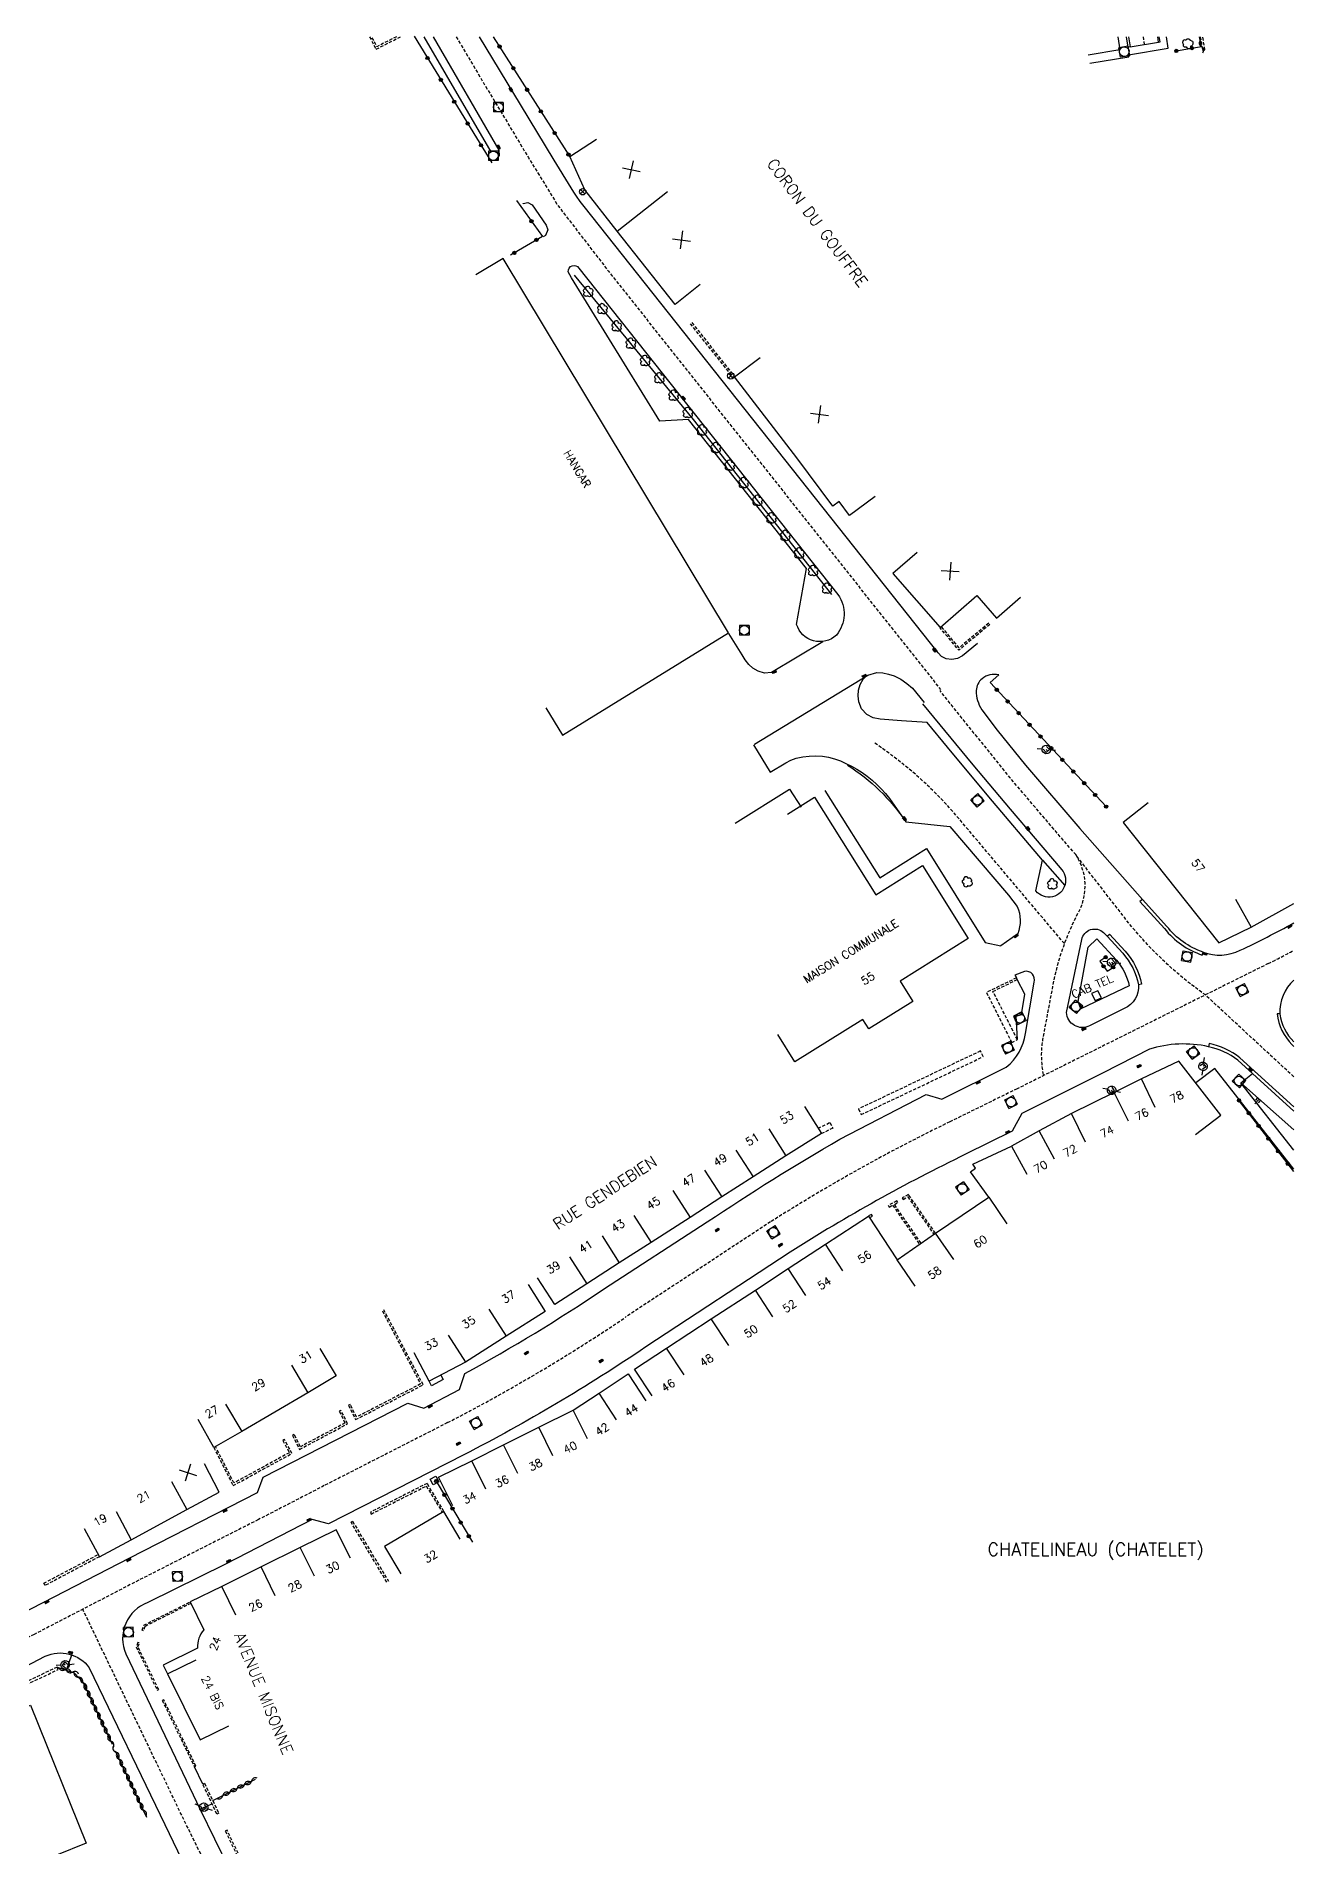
# Model space of a CAD drawing. Header units: millimetres. Extents: x 159999 to 161001, y 122000 to 123000.
# Drawn here: x 160803.6 to 161000, y 122717.3 to 123000.1 of the extents above; entities that cross this region are included whole.
import ezdxf
from ezdxf.enums import TextEntityAlignment as Align

# ---------------------------------------------------------------- set-up
doc = ezdxf.new("R2010")
doc.units = ezdxf.units.MM
doc.linetypes.add('DASHED', pattern=[0.75, 0.5, -0.25])
doc.layers.get('0').update_dxf_attribs({"linetype": 'CONTINUOUS'})
for name, color, linetype in [('W0001', 6, 'DASHED'), ('W0008', 7, 'CONTINUOUS'), ('W0017', 7, 'CONTINUOUS'), ('W0100', 7, 'CONTINUOUS'), ('W0112', 1, 'DASHED'), ('W0211', 2, 'CONTINUOUS'), ('W0300', 7, 'CONTINUOUS'), ('W0302', 3, 'CONTINUOUS'), ('W0310', 3, 'CONTINUOUS'), ('W0322', 7, 'CONTINUOUS'), ('W0334', 7, 'CONTINUOUS'), ('W0400', 7, 'CONTINUOUS'), ('W0420', 7, 'CONTINUOUS'), ('W0469', 7, 'CONTINUOUS'), ('W0471', 7, 'CONTINUOUS'), ('W0980', 7, 'CONTINUOUS'), ('W0984', 7, 'CONTINUOUS'), ('W0989', 7, 'CONTINUOUS'), ('W0991', 7, 'CONTINUOUS'), ('W1102', 7, 'CONTINUOUS')]:
    doc.layers.add(name, color=color, linetype=linetype)
doc.styles.get("Standard").update_dxf_attribs({"font": 'romans.shx', "width": 0.85})

# ---------------------------------------------------------------- blocks, each defined once
blk = doc.blocks.new('T420')
for p, q in [((0.75, 0.75), (-0.75, 0.75)), ((-0.75, 0.75), (-0.75, -0.75)), ((0.75, 0.75), (0.75, -0.75)), ((0.75, -0.75), (-0.75, -0.75))]:
    blk.add_line(p, q)
blk.add_ellipse((0, 0), major_axis=(-0.53, 0.53), ratio=1, start_param=3.926991, end_param=10.210176)
blk = doc.blocks.new('T400')
for p, q in [((-0.15, 0.3), (0.15, 0.3)), ((-0.15, -0.25), (-0.15, 0.3)), ((-0.15, 0.15), (0.15, 0.15)), ((-0.15, 0), (0.15, 0)), ((0.15, 0.3), (0.15, -0.25)), ((-0.15, -0.15), (0.15, -0.15)), ((-0.15, -0.25), (-0.15, -0.3)), ((-0.15, -0.3), (0.15, -0.3)), ((0.15, -0.3), (0.15, -0.25))]:
    blk.add_line(p, q)
blk = doc.blocks.new('t322o')
at = {"color": 0, "linetype": 'Continuous'}
for radius in [0.25, 0.15]:
    blk.add_circle((0, 0), radius, dxfattribs=at)
blk = doc.blocks.new('t991o')
at = {"color": 0, "linetype": 'Continuous'}
for p, q in [((-1, 1), (1, -1)), ((-1, -1), (1, 1))]:
    blk.add_line(p, q, dxfattribs=at)
blk = doc.blocks.new('T300')
for p, q in [((-0.8, 0.51), (-0.86, 0.34)), ((-0.86, 0.34), (-0.86, 0.17)), ((-0.86, 0.17), (-0.74, 0.06)), ((-0.69, 0.63), (-0.8, 0.51)), ((-0.8, -0.06), (-0.74, 0.06)), ((-0.74, 0.06), (-0.69, 0.11)), ((-0.57, 0.69), (-0.69, 0.63)), ((-0.46, 0.69), (-0.57, 0.69)), ((-0.29, 0.63), (-0.46, 0.69)), ((-0.29, 0.63), (-0.17, 0.74)), ((-0.23, 0.57), (-0.29, 0.63)), ((-0.17, 0.74), (-0.06, 0.8)), ((-0.06, 0.8), (0.06, 0.8)), ((0.06, 0.8), (0.23, 0.74)), ((0.23, 0.74), (0.34, 0.63)), ((0.34, 0.63), (0.4, 0.51)), ((0.46, 0.46), (0.34, 0.46)), ((0.4, 0.51), (0.4, 0.46)), ((0.57, 0.4), (0.46, 0.46)), ((0.57, 0.4), (0.69, 0.29)), ((0.69, 0.29), (0.74, 0.17)), ((0.74, 0.06), (0.69, -0.17)), ((0.74, 0.17), (0.74, 0.06)), ((-0.8, -0.17), (-0.8, -0.06)), ((-0.8, -0.23), (-0.8, -0.17)), ((-0.74, -0.34), (-0.8, -0.23)), ((-0.69, -0.4), (-0.74, -0.34)), ((-0.51, -0.46), (-0.69, -0.4)), ((-0.4, -0.46), (-0.51, -0.46)), ((-0.4, -0.46), (-0.34, -0.46)), ((-0.34, -0.46), (-0.34, -0.4)), ((-0.34, -0.51), (-0.34, -0.46)), ((-0.29, -0.63), (-0.34, -0.51)), ((-0.17, -0.74), (-0.29, -0.63)), ((-0.06, -0.8), (-0.17, -0.74)), ((0.06, -0.8), (-0.06, -0.8)), ((0.17, -0.74), (0.06, -0.8)), ((0.23, -0.69), (0.17, -0.74)), ((0.29, -0.46), (0.23, -0.46)), ((0.29, -0.63), (0.23, -0.69)), ((0.46, -0.4), (0.29, -0.46)), ((0.34, -0.51), (0.29, -0.63)), ((0.34, -0.51), (0.34, -0.46)), ((0.57, -0.34), (0.46, -0.4)), ((0.63, -0.29), (0.57, -0.34)), ((0.69, -0.17), (0.63, -0.29))]:
    blk.add_line(p, q)
blk = doc.blocks.new('t310o')
at = {"color": 0, "linetype": 'Continuous'}
for centre, start, end in [((-0.5, 0.38), 216.8699, 323.1304), ((0.5, -0.37), 36.8699, 143.1303)]:
    blk.add_arc(centre, 0.625, start, end, dxfattribs=at)
blk = doc.blocks.new('t211o')
at = {"color": 0, "linetype": 'Continuous'}
for p, q in [((-0.29, 0.5), (-0.29, 0)), ((0, 1), (0, 0)), ((0.29, 0.5), (0.29, 0))]:
    blk.add_line(p, q, dxfattribs=at)
blk = doc.blocks.new('T471')
for p, q in [((-0.333334, 0.333334), (-0.333334, -0.333334)), ((-0.333334, 0.333334), (0.333334, 0.333334)), ((-0.333334, 0), (0, 0)), ((0.500001, 0.500001), (1.000002, 1.000002)), ((-0.500001, -0.500001), (-1.000002, -1.000002)), ((-0.333334, -0.333334), (0.333334, -0.333334))]:
    blk.add_line(p, q)
blk.add_ellipse((0, 0), major_axis=(0.471405, 0.471405), ratio=1, start_param=5.4977871438, end_param=11.780972451)
blk = doc.blocks.new('t112o')
at = {"color": 0, "linetype": 'Continuous'}
for p, q in [((-0.5, 0.5), (0.5, 0.5)), ((-0.5, -0.5), (-0.5, 0.5)), ((0.5, 0.5), (0.5, -0.5)), ((0.5, -0.5), (-0.5, -0.5))]:
    blk.add_line(p, q, dxfattribs=at)
blk = doc.blocks.new('T469')
at = {"color": 0, "linetype": 'Continuous', "flags": 128}
for points in [[(-0.35, 0.35), (0.35, -0.35)], [(-0.35, -0.35), (0.35, 0.35)]]:
    blk.add_lwpolyline(points, dxfattribs=at)
at = {"color": 0, "linetype": 'Continuous'}
blk.add_circle((0, 0), 0.5, dxfattribs=at)

msp = doc.modelspace()

# ---------------------------------------------------------------- linework, layer by layer
at = {"layer": 'W0001', "flags": 128}
for points in [[(160869.18, 123000), (160873.57, 122992.59), (160880.45, 122981.13), (160885.04, 122973.66), (160892.97, 122963.36), (160908.53, 122943.74), (160944.84, 122898.03)], [(160976.46, 123000), (160976.65, 122998.78)]]:
    msp.add_lwpolyline(points, dxfattribs=at)
for points in [[(161000, 122837.54), (160986.19, 122850.33, -0.073726), (160973.59, 122862.37), (160965.88, 122872.3), (160955.7, 122884.22), (160944.75, 122897.86)], [(160964.17, 122858.36), (160947.72, 122877.85, 0.069533), (160934.52, 122889.68, 2.283891)], [(160965.88, 122872.3, -0.273117), (160966.33, 122863.21, 0.074599), (160962.33, 122851.71), (160960.83, 122843.73, 0.098715), (160960.9, 122837.72, 0.636092)], [(160984.12, 122619.93), (160972.95, 122635.19), (160963.34, 122648.29), (160947.18, 122670.39, 0.256375), (160919.99, 122683.17), (160882.23, 122681.14), (160873.14, 122680.68, -0.250061), (160839.59, 122696.16), (160834.32, 122705.88), (160826.43, 122721.93), (160810.84, 122754.37)]]:
    msp.add_lwpolyline(points, format="xyb", dxfattribs=at)
at = {"layer": 'W0001'}
msp.add_lwpolyline([(161000, 122857.29, -0.007006), (160996.02, 122855.23), (160956.8, 122835.68), (160946.28, 122830.51, 0.028612), (160918.29, 122814.89), (160895.67, 122800.03, -0.02969), (160867.82, 122783.52), (160848.57, 122773.69), (160838.29, 122768.38), (160819.6, 122758.91), (160803.25, 122750.44), (160791.57, 122744.42, -0.093127), (160775.41, 122740.67), (160748.68, 122739.54)], format="xyb", dxfattribs=at)
at = {"layer": 'W0008', "flags": 128}
for points in [[(160865.58, 123000), (160875.84, 122982.3), (160875.87, 122981.43), (160875.32, 122980.7)], [(160950.62, 122905.25), (160948.25, 122903.28), (160947.45, 122902.9), (160946.61, 122902.75), (160945.73, 122902.85), (160944.99, 122903.18), (160944.45, 122903.79), (160889.16, 122973.47), (160888.55, 122974.28), (160887.96, 122975.11), (160887.53, 122975.74), (160887.11, 122976.39), (160884.49, 122980.73), (160879.21, 122989.43), (160872.8, 123000)], [(160974.16, 123000), (160974.43, 122998.41), (160978.88, 122999.16), (160978.74, 123000)], [(160879.58, 122973.92), (160879.66, 122973.97), (160880.37, 122974.09), (160881.06, 122973.73), (160883.24, 122970.58), (160883.51, 122969.84), (160883.14, 122968.94), (160882.75, 122968.74)], [(160926.42, 122905.51), (160918.43, 122900.69), (160917.35, 122900.61), (160916.32, 122900.91), (160915.53, 122901.39), (160914.86, 122901.97), (160914.3, 122902.67), (160913.86, 122903.48), (160911.75, 122906.79)], [(160915.78, 122889.48), (160933.45, 122900.3), (160934.89, 122900.7), (160935.81, 122900.65), (160936.7, 122900.46), (160937.56, 122900.16), (160938.6, 122899.64), (160939.56, 122899), (160940.44, 122898.23), (160942.28, 122896)]]:
    msp.add_lwpolyline(points, dxfattribs=at)
msp.add_lwpolyline([(160928.56, 122906.53, -0.556061), (160922.35, 122908.21), (160923.91, 122916.94), (160905.45, 122940.22), (160900.96, 122939.97), (160887.16, 122962.33), (160886.69, 122963.28, -0.800014), (160888.35, 122963.87), (160928.79, 122912.87, -0.342076)], format="xyb", close=True, dxfattribs=at)
at = {"layer": 'W0008'}
for points in [[(160953.92, 122900.31, 0.241963), (160951.31, 122899.73, 0.216687), (160950.41, 122897.86, 0.15048), (160951.26, 122894.88), (160953.66, 122891.69), (160958.1, 122886.24), (160966.58, 122876.32), (160976.37, 122865.25), (160975.97, 122864.92), (160979.81, 122860.7, 0.145012), (160985.69, 122856.56), (160985.83, 122857.02, 0.205978), (160991.63, 122857.3, 0.014823), (161000, 122861.57, 0.023052)], [(160942.02, 122895.8), (160949.89, 122886.26), (160955.7, 122879.35), (160963.49, 122870.18, -1.080308), (160959.73, 122866.57), (160960.77, 122871.38), (160952.36, 122881.3), (160945.89, 122889.01), (160942.76, 122892.87), (160938.75, 122893.13)], [(160930.29, 122886.23, -0.103331), (160939.39, 122877.39), (160946.26, 122876.63), (160955.46, 122865.89), (160956.81, 122864.13, -0.199028), (160956.88, 122859.9), (160954.22, 122858.01)], [(160784.73, 122745.25), (160804.64, 122755.45), (160818.2, 122762.39), (160838.12, 122772.6), (160839.03, 122775.02), (160861.62, 122786.57), (160864.13, 122785.8), (160869.69, 122788.7), (160870.5, 122791.19, 0.024123), (160892.18, 122804.37), (160908.4, 122814.89, -0.015173), (160929.09, 122827.81), (160942.59, 122834.78), (160945.04, 122834.05), (160955.1, 122839.07, 0.187093), (160958.09, 122844.3), (160959.43, 122852.31, 0.580272), (160957.93, 122854), (160956.43, 122853.42), (160956.67, 122852.99)], [(161000, 122852.63, 0.22962), (160997.84, 122847.39), (160997.39, 122847.36, 0.168277), (160999.72, 122842.57), (161000, 122842.3)], [(161000, 122832.84), (160991.59, 122840.52, 0.11237), (160986.77, 122842.73), (160986.66, 122842.24, 0.133508), (160977.45, 122841.84), (160970.24, 122838.18), (160957.52, 122831.79), (160956.03, 122829.03), (160948.75, 122825.45, 0.028585), (160921.35, 122810.16), (160898.79, 122795.34, -0.029666), (160870.39, 122778.51), (160849.24, 122767.71), (160846.67, 122768.37), (160833.16, 122761.44), (160820.99, 122755.42, 0.429091), (160817.56, 122747.4), (160829.19, 122723.12), (160833.65, 122713.94)], [(160759.91, 122724.12), (160773.58, 122731.07), (160783.16, 122735.79, 0.006775), (160793.72, 122741.15), (160804.99, 122747.04, -0.355622), (160811.86, 122745.25), (160823.67, 122720.73), (160831.51, 122704.4, -0.056164), (160834.44, 122696.86), (160837.68, 122686.27), (160840.88, 122675.55, 0.372787), (160852.74, 122670.43), (160872.04, 122676.34, -0.071951), (160882.39, 122678.07), (160920.17, 122680.11, -0.256525), (160944.7, 122668.58), (160961.37, 122645.79), (160981.06, 122618.95), (160978.79, 122616.63)]]:
    msp.add_lwpolyline(points, format="xyb", dxfattribs=at)
msp.add_lwpolyline([(160970.3, 122860.08), (160970.83, 122859.52), (160971.21, 122859.82), (160973.64, 122857.17, -0.137113), (160976.24, 122852.01), (160975.74, 122851.92, -0.321166), (160973.52, 122848.2), (160968.1, 122845.51, -0.545469), (160964.5, 122847.59), (160966.87, 122858.99, -0.582078)], format="xyb", close=True, dxfattribs=at)
at = {"layer": 'W0017', "flags": 128}
for points in [[(160864.14, 123000), (160874.58, 122982)], [(160938.75, 122893.13), (160935.41, 122893.38), (160934.31, 122893.6), (160933.33, 122894.15), (160932.5, 122895.02), (160932.04, 122896.13), (160931.94, 122897.06), (160932.03, 122897.95), (160932.29, 122898.81), (160932.73, 122899.63), (160933.03, 122899.98)], [(160915.62, 122889.38), (160918.24, 122885.14), (160920.67, 122886.61), (160921.46, 122887.01), (160922.3, 122887.29), (160923.31, 122887.5), (160924.33, 122887.65), (160925.35, 122887.7), (160926.39, 122887.62), (160927.34, 122887.45), (160928.27, 122887.2), (160929.18, 122886.88), (160930.06, 122886.5), (160930.92, 122886.07), (160931.76, 122885.59), (160932.59, 122885.05), (160933.38, 122884.48), (160934.14, 122883.87), (160934.87, 122883.22), (160935.56, 122882.53), (160936.22, 122881.8), (160936.84, 122881.04), (160939.39, 122877.39)]]:
    msp.add_lwpolyline(points, dxfattribs=at)
at = {"layer": 'W0100'}
for points in [[(160972.51, 123000), (160972.85, 122997.93), (160967.91, 122997.14)], [(160920.92, 122878.59), (160925.16, 122881.24), (160934.72, 122865.98), (160942, 122870.54), (160949.14, 122859.13), (160938.52, 122852.49), (160940.49, 122849.33), (160933.62, 122845.04), (160932.7, 122846.52), (160922.08, 122839.89), (160919.43, 122844.13)], [(160984.65, 122828.51), (160988.6, 122831.57), (160982.06, 122840.01), (160976.2, 122837.25), (160971.92, 122835.09), (160965.28, 122831.81), (160960.23, 122829.08), (160955.89, 122826.69), (160958.3, 122822.31)], [(160923.58, 122832.91), (160926.23, 122828.67), (160920.68, 122825.19), (160915.57, 122821.91), (160915.57, 122821.91), (160910.65, 122818.77), (160905.74, 122815.57), (160899.64, 122811.66), (160894.65, 122808.47), (160889.58, 122805.21), (160884.57, 122801.96), (160881.85, 122806.16)], [(160899.78, 122787.7), (160897.03, 122791.88), (160902.03, 122795.17), (160909.01, 122799.73), (160915.92, 122804.23), (160921.02, 122807.58), (160926.84, 122811.4), (160933.59, 122815.8), (160938.03, 122808.98), (160944.06, 122813.14), (160952.37, 122818.75), (160955.17, 122814.6)], [(160880.4, 122805.11), (160883.07, 122800.88), (160876.96, 122797.02), (160870.62, 122792.96), (160864.93, 122789.98), (160862.61, 122794.41)], [(160847.88, 122795.13), (160850.45, 122790.84), (160846.02, 122788.19), (160835.67, 122782.12), (160831.32, 122779.66), (160828.86, 122784.01)], [(160868.66, 122770.52), (160866.43, 122774.99), (160871.6, 122777.58), (160876.56, 122780.07), (160882.07, 122782.8), (160887.44, 122785.48), (160891.49, 122788.14), (160896.06, 122791.14), (160898.8, 122786.95)], [(160811.09, 122766.99), (160813.44, 122762.58), (160818.4, 122765.22), (160827.09, 122769.96), (160832.17, 122772.65), (160829.84, 122777.07)], [(160869.8, 122765.34), (160867.26, 122769.66), (160857.99, 122764.2), (160860.52, 122759.89)], [(160766.28, 122687.21), (160761.42, 122686.06), (160759.68, 122693.4), (160757.85, 122701.25), (160756.68, 122706.13), (160754.31, 122715.82), (160756.42, 122720.41), (160760.28, 122722.25), (160764.26, 122724.29), (160767.97, 122726.18), (160771.35, 122727.9), (160774.38, 122729.47), (160790.98, 122737.73), (160798.49, 122741.38), (160799.77, 122738.22), (160802.69, 122739.4), (160811.37, 122717.85), (160806.74, 122715.98)]]:
    msp.add_lwpolyline(points, dxfattribs=at)
at = {"layer": 'W0100', "flags": 128}
for points in [[(160907.3, 122961.29), (160903.37, 122958.2), (160894.34, 122969.65), (160889.27, 122976.11), (160886.91, 122981.28), (160891.09, 122984.02)], [(160883.17, 122895.16), (160885.79, 122890.9), (160911.7, 122906.87), (160876.51, 122965.37), (160872.22, 122962.8)], [(160934.63, 122928.2), (160930.61, 122925.22), (160928.99, 122927.4), (160928.02, 122926.69), (160922.37, 122934.22), (160912.66, 122946.88), (160916.63, 122949.92)], [(160941.15, 122919.44), (160937.38, 122916.15), (160944.76, 122907.71), (160950.47, 122912.71), (160953.56, 122909.17), (160957.32, 122912.46)], [(160912.77, 122877.17), (160921.25, 122882.46), (160923.04, 122879.65)], [(160977.26, 122880.35), (160973.35, 122877.24), (160988.27, 122858.45), (160993.33, 122860.9), (161000, 122864.59)]]:
    msp.add_lwpolyline(points, dxfattribs=at)
at = {"layer": 'W0100'}
msp.add_lwpolyline([(160968.42, 122850.56), (160968.98, 122849.44), (160969.98, 122849.87), (160969.42, 122850.99)], close=True, dxfattribs=at)
msp.add_lwpolyline([(160852.68, 122762.33), (160850.44, 122766.8), (160844.82, 122764), (160838.7, 122760.98), (160832.56, 122757.95), (160827.62, 122755.51), (160829.77, 122751.16, 0.209131), (160828.78, 122748.3), (160823.43, 122745.62), (160824.1, 122744.28), (160829.2, 122733.97), (160833.68, 122736.19)], format="xyb", dxfattribs=at)
at = {"layer": 'W0112', "flags": 128}
for points in [[(160855.65, 123000), (160856.66, 122998.04), (160860.48, 123000)], [(160859.83, 123000), (160856.79, 122998.44), (160855.99, 123000)], [(160905.73, 122955.16), (160912.48, 122946.65), (160912.66, 122946.88)], [(160905.97, 122955.35), (160912.72, 122946.84)], [(160952.52, 122908.19), (160947.68, 122904.18), (160944.76, 122907.69)], [(160952.35, 122908.39), (160947.72, 122904.56), (160944.96, 122907.86)]]:
    msp.add_lwpolyline(points, dxfattribs=at)
at = {"layer": 'W0112'}
for points in [[(160985.4, 123000), (160985.75, 122997.88), (160986.12, 122997.94), (160985.79, 123000)], [(160925.7, 122829.52), (160927.56, 122830.41), (160927.99, 122829.51), (160926.23, 122828.67)], [(160944.03, 122813.12), (160939.81, 122819.16), (160938.84, 122818.64), (160938.99, 122818.37), (160939.71, 122818.77), (160943.78, 122812.95)], [(160933.76, 122815.55), (160934.18, 122815.8), (160934.02, 122816.06), (160933.59, 122815.8)], [(160941.78, 122811.57), (160937.61, 122817.62), (160938.14, 122817.89), (160938, 122818.16), (160936.67, 122817.47), (160936.8, 122817.2), (160937.34, 122817.48), (160941.54, 122811.4)], [(160857.64, 122800.97), (160863.61, 122789.57), (160853.6, 122784.39), (160852.61, 122786.37), (160852.34, 122786.23), (160853.47, 122783.99), (160864.02, 122789.44), (160857.89, 122801.12)], [(160831.32, 122779.66), (160834.32, 122773.69), (160843.53, 122778.71), (160842.36, 122780.88), (160842.09, 122780.74), (160843.12, 122778.83), (160834.45, 122774.1), (160831.58, 122779.81)], [(160867.26, 122769.66), (160864.62, 122774.04), (160855.78, 122769.53), (160855.92, 122769.25), (160864.5, 122773.63), (160867, 122769.5)], [(160858.34, 122758.61), (160852.75, 122767.98), (160852.99, 122768.11), (160858.59, 122758.76)], [(160813.44, 122762.58), (160804.96, 122758.08), (160804.77, 122758.44), (160813.25, 122762.93)], [(160827.73, 122755.29), (160820.57, 122751.7), (160820.34, 122751.03), (160820.11, 122751.11), (160820.37, 122751.88), (160827.62, 122755.51)], [(160798.64, 122741.01), (160807.02, 122744.96), (160806.85, 122745.33), (160798.49, 122741.38)]]:
    msp.add_lwpolyline(points, dxfattribs=at)
for points in [[(160955.95, 122842.9), (160956.83, 122843.35), (160953.01, 122850.88), (160956.8, 122852.73), (160956.67, 122852.99), (160951.99, 122850.71)], [(160951.06, 122841.58), (160932.02, 122832.53), (160932.45, 122831.64), (160951.49, 122840.69)], [(160850.92, 122785.31), (160851.82, 122783.47), (160844.84, 122779.76), (160843.87, 122781.68), (160843.6, 122781.54), (160844.71, 122779.35), (160852.22, 122783.34), (160851.18, 122785.44)], [(160819.44, 122749.2), (160819.2, 122748.51), (160822.48, 122741.72), (160822.71, 122741.83), (160819.47, 122748.52), (160819.68, 122749.11)], [(160828.53, 122729.87), (160823.49, 122740.24), (160823.26, 122740.13), (160828.3, 122729.76)], [(160829.86, 122727.21), (160832.08, 122722.52), (160831.81, 122722.39), (160829.59, 122727.08)], [(160833.11, 122719.72), (160839.13, 122707.37), (160842.59, 122700.91), (160844.29, 122698.35), (160844.54, 122698.52), (160842.84, 122701.06), (160839.4, 122707.5), (160833.38, 122719.85)]]:
    msp.add_lwpolyline(points, close=True, dxfattribs=at)
at = {"layer": 'W0211'}
msp.add_lwpolyline([(161000, 122829.25), (160991.73, 122836.62)], dxfattribs=at)
at = {"layer": 'W0302', "flags": 128}
msp.add_lwpolyline([(160887.58, 122962.77), (160906.19, 122940.19), (160927.79, 122912.86)], dxfattribs=at)
at = {"layer": 'W0310'}
for points in [[(160985.59, 122998.47), (160985.29, 123000)], [(160806.85, 122745.33), (160809.52, 122744.45), (160810.93, 122742.91), (160815.44, 122733.29)], [(160820.84, 122721.87), (160815.97, 122732.23)], [(160831.15, 122724.48), (160837.85, 122727.85)]]:
    msp.add_lwpolyline(points, dxfattribs=at)
at = {"layer": 'W0322', "flags": 128}
for points in [[(160862.6, 123000.08), (160874.72, 122980.32)], [(160874.97, 123000), (160886.86, 122981.36)], [(160878.58, 122974.42), (160882.64, 122968.81), (160877.68, 122965.89)]]:
    msp.add_lwpolyline(points, dxfattribs=at)
at = {"layer": 'W0322'}
for points in [[(160981.65, 122997.79), (160985.59, 122998.47)], [(160970.68, 122879.74), (160952.56, 122899.12)], [(160970.62, 122856.22), (160969.71, 122855.58), (160970.86, 122854.02), (160971.78, 122854.64)], [(161000, 122822.73), (160991.39, 122833.93)], [(160866.06, 122774.39), (160871.7, 122764.83)]]:
    msp.add_lwpolyline(points, dxfattribs=at)
at = {"layer": 'W0334'}
for points in [[(160968.12, 122995.87), (160974.23, 122996.88), (160974.18, 122997.19), (160980.36, 122998.23), (160980.1, 123000)], [(160974.43, 122998.41), (160974.14, 122998.37), (160973.86, 123000)], [(160978.88, 122999.16), (160979.11, 122999.2), (160978.99, 123000)], [(160953.92, 122900.31), (160952.56, 122899.12)], [(160926.78, 122882.26), (160935.32, 122868.62), (160942.61, 122873.18), (160951.79, 122858.52), (160954.22, 122858.01)], [(160960.77, 122871.38), (160964.23, 122867.4)], [(160956.83, 122843.35), (160956.66, 122847.04), (160957.46, 122847.26), (160957.97, 122850.45), (160956.8, 122852.73)], [(161000, 122823.14), (160987.68, 122838.82), (160984.7, 122836.61)], [(161000, 122826.06), (160991.73, 122836.62), (160993.54, 122838.06)], [(160952.37, 122818.75), (160949.52, 122822.72), (160950.28, 122823.25), (160949.85, 122823.92), (160955.89, 122826.69)], [(160866.79, 122790.95), (160867.16, 122790.24), (160865.31, 122789.29), (160864.93, 122789.98)], [(160808.32, 122744.84), (160809.15, 122747.24)], [(160829.59, 122727.08), (160828.3, 122729.76)], [(160831.05, 122723.99), (160829.19, 122723.12)]]:
    msp.add_lwpolyline(points, dxfattribs=at)
for points in [[(160985.83, 122857.02, -0.145366), (160980.19, 122861.03), (160976.37, 122865.25)], [(160970.83, 122859.52), (160973.28, 122856.83, -0.137089), (160975.74, 122851.92, -0.137089)], [(160997.84, 122847.39, 0.164898), (161000, 122842.99)], [(161000, 122832.16), (160991.27, 122840.13, 0.111895), (160986.66, 122842.24, 0.111895)]]:
    msp.add_lwpolyline(points, format="xyb", dxfattribs=at)
msp.add_lwpolyline([(160974.3, 122851.73), (160966.72, 122848.16), (160966.34, 122849.33), (160967.86, 122857.79), (160969.25, 122859.1), (160972.3, 122855.74, -0.127941)], format="xyb", close=True, dxfattribs=at)
at = {"layer": 'W1102'}
for p, q in [((160990.9, 122865.28), (160993.33, 122860.9)), ((160978.33, 122832.73), (160976.2, 122837.25)), ((160974.17, 122830.63), (160971.92, 122835.09)), ((160967.49, 122827.33), (160965.28, 122831.81)), ((160918.02, 122829.43), (160920.68, 122825.19)), ((160962.62, 122824.68), (160960.23, 122829.08)), ((160912.87, 122826.11), (160915.57, 122821.91)), ((160907.96, 122822.98), (160910.65, 122818.77)), ((160903.01, 122819.76), (160905.74, 122815.57)), ((160896.93, 122815.86), (160899.64, 122811.66)), ((160946.9, 122809.03), (160944.06, 122813.14)), ((160891.95, 122812.68), (160894.65, 122808.47)), ((160929.58, 122807.22), (160926.84, 122811.4)), ((160886.87, 122809.41), (160889.58, 122805.21)), ((160923.77, 122803.4), (160921.02, 122807.58)), ((160940.87, 122804.86), (160938.03, 122808.98)), ((160918.65, 122800.04), (160915.92, 122804.23)), ((160874.29, 122801.25), (160876.96, 122797.02)), ((160911.75, 122795.55), (160909.01, 122799.73)), ((160867.91, 122797.18), (160870.62, 122792.96)), ((160904.78, 122790.99), (160902.03, 122795.17)), ((160843.45, 122792.49), (160846.02, 122788.19)), ((160894.24, 122783.97), (160891.49, 122788.14)), ((160833.14, 122786.43), (160835.67, 122782.12)), ((160889.68, 122781), (160887.44, 122785.48)), ((160884.29, 122778.32), (160882.07, 122782.8)), ((160878.8, 122775.6), (160876.56, 122780.07)), ((160873.83, 122773.11), (160871.6, 122777.58)), ((160824.7, 122774.35), (160827.09, 122769.96)), ((160816.05, 122769.64), (160818.4, 122765.22)), ((160847.06, 122759.53), (160844.82, 122764)), ((160840.91, 122756.49), (160838.7, 122760.98)), ((160834.77, 122753.47), (160832.56, 122757.95))]:
    msp.add_line(p, q, dxfattribs=at)
at = {"layer": 'W1102', "flags": 128}
for points in [[(160894.34, 122969.65), (160902.19, 122975.84)], [(160824.1, 122744.28), (160828.58, 122746.5)]]:
    msp.add_lwpolyline(points, dxfattribs=at)

# ---------------------------------------------------------------- block references
at = {"layer": 'W0112', "rotation": 27.0349321293401}
msp.add_blockref('t112o', (160865.79, 122774.5), dxfattribs=at)
at = {"layer": 'W0211', "rotation": 138.32261002431}
msp.add_blockref('t211o', (160994.6, 122834.06), dxfattribs=at)
at = {"layer": 'W0300'}
for p, rotation in [((160983.53, 122998.89), 9.695120560121971), ((160889.8, 122960.07), 309.4936626437892), ((160892.03, 122957.37), 309.4936626437892), ((160894.25, 122954.67), 309.4936626437892), ((160896.48, 122951.97), 309.4936626437892), ((160898.71, 122949.27), 309.4936626437892), ((160900.93, 122946.57), 309.4936626437892), ((160903.16, 122943.86), 309.4936626437892), ((160905.38, 122941.16), 309.4936626437892), ((160907.58, 122938.43), 308.3228974289322), ((160909.75, 122935.69), 308.3228974289322), ((160911.92, 122932.94), 308.3228974289322), ((160914.09, 122930.2), 308.3228974289322), ((160916.26, 122927.45), 308.3228974289322), ((160918.43, 122924.7), 308.3228974289322), ((160920.6, 122921.96), 308.3228974289322), ((160922.77, 122919.21), 308.3228974289322), ((160924.94, 122916.47), 308.3228974289322), ((160927.11, 122913.72), 308.3228974289322), ((160949.04, 122867.9), 327.562871560784), ((160962.31, 122867.52), 311.034103461656)]:
    msp.add_blockref('T300', p, dxfattribs=dict(at, rotation=rotation))
at = {"layer": 'W0310'}
for p, rotation in [((160985.59, 122998.47), 101.288557895654), ((160808.04, 122744.94), 341.842202255687), ((160809.23, 122744.55), 341.842202255687), ((160810.16, 122743.76), 312.661350080894), ((160810.98, 122742.82), 295.1198684743561), ((160811.51, 122741.69), 295.1198684743561), ((160812.04, 122740.56), 295.1198684743561), ((160812.57, 122739.42), 295.1198684743561), ((160813.1, 122738.29), 295.1198684743561), ((160813.63, 122737.16), 295.1198684743561), ((160814.16, 122736.03), 295.1198684743561), ((160814.69, 122734.9), 295.1198684743561), ((160815.22, 122733.76), 295.1198684743561), ((160816.05, 122732.06), 115.176791807071), ((160816.59, 122730.92), 115.176791807071), ((160817.12, 122729.79), 115.176791807071), ((160817.65, 122728.66), 115.176791807071), ((160818.18, 122727.53), 115.176791807071), ((160837.2, 122727.52), 26.7148773347547), ((160818.71, 122726.4), 115.176791807071), ((160819.24, 122725.27), 115.176791807071), ((160832.73, 122725.28), 26.7148773347547), ((160833.85, 122725.84), 26.7148773347547), ((160834.97, 122726.4), 26.7148773347547), ((160836.08, 122726.96), 26.7148773347547), ((160819.78, 122724.14), 115.176791807071), ((160820.31, 122723.01), 115.176791807071)]:
    msp.add_blockref('t310o', p, dxfattribs=dict(at, rotation=rotation))
at = {"layer": 'W0322'}
for p, rotation in [((160864.69, 122996.67), 301.5131816206945), ((160875.95, 122998.46), 302.5396161656309), ((160981.65, 122997.79), 9.695120560121898), ((160984.11, 122998.21), 9.695120560121898), ((160878.1, 122995.09), 302.5396161656309), ((160866.78, 122993.26), 301.5131816206945), ((160880.25, 122991.72), 302.5396161656309), ((160868.87, 122989.85), 301.5131816206945), ((160882.4, 122988.34), 302.5396161656309), ((160870.97, 122986.44), 301.5131816206945), ((160873.06, 122983.03), 301.5131816206945), ((160884.55, 122984.97), 302.5396161656309), ((160886.71, 122981.6), 302.5396161656309), ((160880.93, 122971.18), 305.8962519802881), ((160881.71, 122968.27), 210.4727981423351), ((160878.26, 122966.24), 210.4727981423351), ((160953.61, 122898), 133.082945268687), ((160955.31, 122896.18), 133.082945268687), ((160957.02, 122894.35), 133.082945268687), ((160958.73, 122892.53), 133.082945268687), ((160960.44, 122890.7), 133.082945268687), ((160962.14, 122888.87), 133.082945268687), ((160963.85, 122887.05), 133.082945268687), ((160965.56, 122885.22), 133.082945268687), ((160967.27, 122883.4), 133.082945268687), ((160968.97, 122881.57), 133.082945268687), ((160970.68, 122879.74), 133.082945268687), ((160970.62, 122856.22), 215.311213438608), ((160970.29, 122854.8), 306.388610700846), ((160971.78, 122854.64), 306.388610700846), ((160991.45, 122833.85), 127.536361294564), ((160992.97, 122831.87), 127.536361294564), ((160994.5, 122829.89), 127.536361294564), ((160996.02, 122827.9), 127.536361294564), ((160997.54, 122825.92), 127.536361294564), ((160999.07, 122823.94), 127.536361294564), ((160866.06, 122774.39), 300.516526877169), ((160867.33, 122772.24), 300.516526877169), ((160868.6, 122770.09), 300.516526877169), ((160869.87, 122767.93), 300.516526877169), ((160871.14, 122765.78), 300.516526877169)]:
    msp.add_blockref('t322o', p, dxfattribs=dict(at, rotation=rotation))
at = {"layer": 'W0400'}
for p, rotation in [((160877.71, 122991.76), 31.40425513274644), ((160875.78, 122982.76), 28.54277495279451), ((160904.69, 122943.53), 43.83854280436727), ((160943.92, 122904.19), 221.3525468066761), ((160918.88, 122900.8), 115.4159492050978), ((160932.92, 122900.16), 115.7939803374943), ((160939.18, 122877.85), 39.58736891804406), ((160958.48, 122876.29), 40.09245412164899), ((160999.36, 122861.04), 300.2226250431499), ((160956.63, 122859.55), 305.0688148594916), ((160986.1, 122856.76), 253.0426462583982), ((160967.19, 122845.01), 296.388410329803), ((160975.82, 122839.21), 296.848823031658), ((160993.23, 122838.66), 227.604080077), ((160950.68, 122836.67), 296.388410329803), ((160955.33, 122828.89), 296.7081463329069), ((160909.94, 122813.62), 302.998435207075), ((160919.8, 122811.26), 301.5625173695501), ((160880.15, 122794.38), 302.6123129755391), ((160891.8, 122793.17), 298.48514385399), ((160891.82, 122793.16), 302.7893961280091), ((160865.1, 122786.11), 297.504222035644), ((160869.53, 122780.24), 298.48514385399), ((160833.04, 122769.79), 293.250104432571), ((160846.2, 122768.34), 297.03998224679), ((160818, 122762.08), 297.120408897841), ((160833.62, 122761.87), 297.1634879198101), ((160805.23, 122755.52), 297.120408897841), ((160808.95, 122747.62), 73.84676463079813)]:
    msp.add_blockref('T400', p, dxfattribs=dict(at, rotation=rotation))
at = {"layer": 'W0420'}
for p, rotation in [((160973.53, 122997.66), 279.17769340275), ((160950.6, 122880.73), 311.034103461656), ((160983.32, 122856.34), 170.1535970222751), ((160991.98, 122851.1), 206.848823031658), ((160957.2, 122846.68), 26.17159217281731), ((160965.98, 122848.47), 229.464823579977), ((160955.34, 122842.07), 25.4235871306726), ((160984.28, 122841.35), 216.586262399374), ((160991.45, 122836.9), 137.604080077), ((160955.85, 122833.6), 206.708146332907), ((160948.23, 122820.09), 34.6329942692876), ((160918.73, 122813.26), 211.5625173695501), ((160872.26, 122783.47), 208.48514385399), ((160825.67, 122759.48), 272.438634900701), ((160818.01, 122750.79), 272.438634900701)]:
    msp.add_blockref('T420', p, dxfattribs=dict(at, rotation=rotation))
for p in [(160875.76, 122989), (160874.97, 122981.4), (160914.18, 122907.3)]:
    msp.add_blockref('T420', p, dxfattribs=at)
at = {"layer": 'W0469'}
for p in [(160888.94, 122975.79), (160912.06, 122947.03)]:
    msp.add_blockref('T469', p, dxfattribs=at)
at = {"layer": 'W0471'}
for p, rotation in [((160961.35, 122888.68), 130.486166260103), ((160971.56, 122855.43), 130.1946941869695), ((160985.83, 122839.18), 216.586262399374), ((160971.54, 122835.44), 122.841613753377), ((160808.1, 122745.7), 320.257575689085), ((160829.73, 122723.45), 115.990198919909)]:
    msp.add_blockref('T471', p, dxfattribs=dict(at, rotation=rotation))
at = {"layer": 'W0991'}
for p, rotation in [((160896.52, 122979.24), 302.5808072296902), ((160904.35, 122968.26), 308.248641901696), ((160925.91, 122941.02), 307.2579675457897), ((160946.34, 122916.54), 311.163875947337), ((160827.27, 122775.71), 297.8282598766963)]:
    msp.add_blockref('t991o', p, dxfattribs=dict(at, rotation=rotation))

# ---------------------------------------------------------------- texts
at = {"layer": 'W0980'}
msp.add_text('CHATELINEAU (CHATELET)', height=2, dxfattribs=at).set_placement((160969.05, 122763.6), align=Align.MIDDLE)
at = {"layer": 'W0984'}
for s, rotation, p in [('HANGAR', 301.0259, (160888.1, 122932.51)), ('MAISON COMMUNALE', 32.0591, (160930.82, 122857.16)), ('CAB TEL', 23.2552, (160968.52, 122851.67))]:
    msp.add_text(s, height=1.25, rotation=rotation, dxfattribs=at).set_placement(p, align=Align.MIDDLE)
at = {"layer": 'W0989'}
for s, rotation, p in [('CORON DU GOUFFRE', 306.8193, (160925.6, 122970.94)), ('RUE GENDEBIEN', 33.2994, (160892.4, 122819.45)), ('AVENUE MISONNE', 292.2276, (160839.1, 122741.24))]:
    msp.add_text(s, height=1.75, rotation=rotation, dxfattribs=at).set_placement(p, align=Align.MIDDLE)
at = {"layer": 'W0991'}
for s, rotation, p in [('57', 308.4766, (160985.07, 122870.52)), ('55', 32.0591, (160933.48, 122852.92)), ('78', 26.7178, (160981.71, 122834.42)), ('53', 32.0881, (160920.8, 122831.17)), ('76', 26.7178, (160976.25, 122831.68)), ('51', 32.7326, (160915.44, 122827.77)), ('74', 26.321, (160970.83, 122828.98)), ('49', 32.5561, (160910.41, 122824.55)), ('70', 28.804, (160960.46, 122823.5)), ('72', 28.4713, (160965.05, 122826)), ('47', 33.0243, (160905.49, 122821.37)), ('45', 32.6959, (160899.97, 122817.81)), ('43', 32.5799, (160894.44, 122814.27)), ('41', 32.7565, (160889.41, 122811.05)), ('56', 33.0226, (160932.95, 122809.41)), ('60', 33.988, (160951.04, 122811.81)), ('39', 32.9637, (160884.36, 122807.78)), ('58', 34.6305, (160943.89, 122806.94)), ('54', 33.2511, (160926.67, 122805.31)), ('37', 32.2815, (160877.34, 122803.18)), ('52', 33.3387, (160921.21, 122801.72)), ('35', 32.5222, (160871.1, 122799.22)), ('33', 27.656, (160865.26, 122795.79)), ('50', 33.0533, (160915.2, 122797.79)), ('31', 30.874, (160845.67, 122793.81)), ('48', 33.1808, (160908.27, 122793.27)), ('29', 30.396, (160838.29, 122789.46)), ('46', 33.332, (160902.28, 122789.34)), ('27', 29.532, (160831, 122785.22)), ('44', 33.2236, (160896.52, 122785.46)), ('42', 33.001, (160891.96, 122782.49)), ('40', 26.5243, (160886.98, 122779.66)), ('38', 26.37, (160881.55, 122776.96)), ('36', 26.5919, (160876.32, 122774.35)), ('21', 28.6113, (160820.37, 122772)), ('34', 26.5783, (160871.25, 122771.81)), ('19', 28.051, (160813.57, 122768.32)), ('32', 30.4408, (160865.16, 122762.62)), ('30', 26.5357, (160849.87, 122760.93)), ('28', 26.2427, (160843.98, 122758.01)), ('26', 26.2309, (160837.84, 122754.98)), ('24', 67.8622, (160831.54, 122749.02)), ('24 BIS', 296.3577, (160831.13, 122741.35))]:
    msp.add_text(s, height=1.25, rotation=rotation, dxfattribs=at).set_placement(p, align=Align.MIDDLE)

doc.saveas('drawing.dxf')
